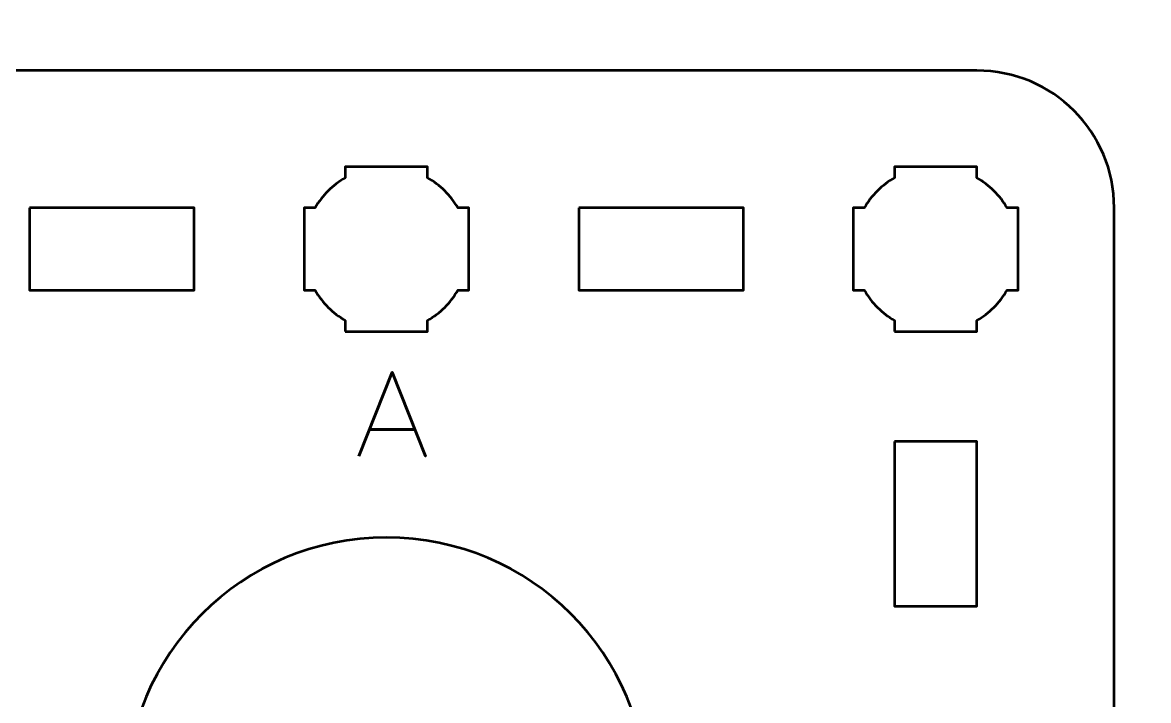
# Model space of a CAD drawing. Header units: centimetres. Extents: x -21 to 0, y -29.7 to 0.
# Drawn here: x -18.825 to -14.725, y -19.593 to -17.125 of the extents above; entities that cross this region are included whole.
import ezdxf

# ---------------------------------------------------------------- set-up
doc = ezdxf.new("R2010")
doc.units = ezdxf.units.CM
doc.header["$MEASUREMENT"] = 0
doc.layers.add('Layer 1', color=7, linetype='Continuous')

msp = doc.modelspace()

# ---------------------------------------------------------------- linework, layer by layer
at = {"layer": 'Layer 1', "color": 1, "lineweight": 53}
msp.add_open_spline([(-21.00003, -29.19995), (-21.00003, -29.19995), (-21.00003, -1.69992), (-21.00003, -1.69992), (-21.00003, -1.69992), (-21.00003, -1.61709), (-20.93286, -1.54992), (-20.85003, -1.54992), (-20.85003, -1.54992), (-20.7672, -1.54992), (-20.70003, -1.48275), (-20.70003, -1.39992), (-20.70003, -1.39992), (-20.70003, -1.31709), (-20.7672, -1.24992), (-20.85003, -1.24992), (-20.85003, -1.24992), (-20.93286, -1.24992), (-21.00003, -1.18275), (-21.00003, -1.09992), (-21.00003, -1.09992), (-21.00003, -1.09992), (-21.00003, -0.49992), (-21.00003, -0.49992), (-21.00003, -0.49992), (-21.00003, -0.22295), (-20.77694, 0.00004), (-20.49994, 0.00004), (-20.49994, 0.00004), (-20.49994, 0.00004), (-0.50008, 0.00004), (-0.50008, 0.00004), (-0.50008, 0.00004), (-0.22294, 0.00004), (0.00002, -0.22295), (0.00002, -0.49992), (0.00002, -0.49992), (0.00002, -0.49992), (0.00002, -29.19995), (0.00002, -29.19995), (0.00002, -29.19995), (0.00002, -29.47695), (-0.22294, -29.70004), (-0.50008, -29.70004), (-0.50008, -29.70004), (-0.50008, -29.70004), (-20.49994, -29.70004), (-20.49994, -29.70004), (-20.49994, -29.70004), (-20.77694, -29.70004), (-21.00003, -29.47695), (-21.00003, -29.19995)], degree=3, knots=[0, 0, 0, 0, 0.0769231, 0.0769231, 0.0769231, 0.0769231, 0.1538462, 0.1538462, 0.1538462, 0.1538462, 0.2307692, 0.2307692, 0.2307692, 0.2307692, 0.3076923, 0.3076923, 0.3076923, 0.3076923, 0.3846154, 0.3846154, 0.3846154, 0.3846154, 0.4615385, 0.4615385, 0.4615385, 0.4615385, 0.5384615, 0.5384615, 0.5384615, 0.5384615, 0.6153846, 0.6153846, 0.6153846, 0.6153846, 0.6923077, 0.6923077, 0.6923077, 0.6923077, 0.7692308, 0.7692308, 0.7692308, 0.7692308, 0.8461538, 0.8461538, 0.8461538, 0.8461538, 0.9230769, 0.9230769, 0.9230769, 0.9230769, 1, 1, 1, 1], dxfattribs=at)
at = {"layer": 'Layer 1', "color": 3, "lineweight": 53}
msp.add_open_spline([(-19.64993, -17.29997), (-19.64993, -17.29997), (-15.35006, -17.29997), (-15.35006, -17.29997), (-15.35006, -17.29997), (-15.07292, -17.29997), (-14.84996, -17.52306), (-14.84996, -17.80006), (-14.84996, -17.80006), (-14.84996, -17.80006), (-14.84996, -22.09993), (-14.84996, -22.09993), (-14.84996, -22.09993), (-14.84996, -22.37707), (-15.07292, -22.60003), (-15.35006, -22.60003), (-15.35006, -22.60003), (-15.35006, -22.60003), (-19.64993, -22.60003), (-19.64993, -22.60003), (-19.64993, -22.60003), (-19.92693, -22.60003), (-20.15002, -22.37707), (-20.15002, -22.09993), (-20.15002, -22.09993), (-20.15002, -22.09993), (-20.15002, -17.80006), (-20.15002, -17.80006), (-20.15002, -17.80006), (-20.15002, -17.52306), (-19.92693, -17.29997), (-19.64993, -17.29997)], degree=3, knots=[0, 0, 0, 0, 0.125, 0.125, 0.125, 0.125, 0.25, 0.25, 0.25, 0.25, 0.375, 0.375, 0.375, 0.375, 0.5, 0.5, 0.5, 0.5, 0.625, 0.625, 0.625, 0.625, 0.75, 0.75, 0.75, 0.75, 0.875, 0.875, 0.875, 0.875, 1, 1, 1, 1], dxfattribs=at)
at = {"layer": 'Layer 1', "lineweight": 53}
for points, knots in [([(-17.64998, -18.25006), (-17.64998, -18.25006), (-17.64998, -18.20988), (-17.64998, -18.20988), (-17.64998, -18.20988), (-17.69552, -18.18355), (-17.73348, -18.1456), (-17.75983, -18.10007), (-17.75983, -18.10007), (-17.75983, -18.10007), (-17.79998, -18.10007), (-17.79998, -18.10007), (-17.79998, -18.10007), (-17.79998, -18.10007), (-17.79998, -17.95155), (-17.79998, -17.95155), (-17.79998, -17.95155), (-17.79998, -17.95155), (-17.8, -17.95), (-17.8, -17.95), (-17.8, -17.95), (-17.8, -17.95), (-17.79998, -17.94845), (-17.79998, -17.94845), (-17.79998, -17.94845), (-17.79998, -17.94845), (-17.79998, -17.80006), (-17.79998, -17.80006), (-17.79998, -17.80006), (-17.79998, -17.80006), (-17.75988, -17.80006), (-17.75988, -17.80006), (-17.75988, -17.80006), (-17.73353, -17.75449), (-17.69554, -17.71649), (-17.64998, -17.69013), (-17.64998, -17.69013), (-17.64998, -17.69013), (-17.64998, -17.65005), (-17.64998, -17.65005), (-17.64998, -17.65005), (-17.64998, -17.65005), (-17.50464, -17.65005), (-17.50464, -17.65005), (-17.50464, -17.65005), (-17.50464, -17.65005), (-17.5, -17.64999), (-17.5, -17.64999), (-17.5, -17.64999), (-17.5, -17.64999), (-17.49535, -17.65005), (-17.49535, -17.65005), (-17.49535, -17.65005), (-17.49535, -17.65005), (-17.34997, -17.65005), (-17.34997, -17.65005), (-17.34997, -17.65005), (-17.34997, -17.65005), (-17.34997, -17.69013), (-17.34997, -17.69013), (-17.34997, -17.69013), (-17.3044, -17.71649), (-17.26643, -17.75449), (-17.24009, -17.80006), (-17.24009, -17.80006), (-17.24009, -17.80006), (-17.19997, -17.80006), (-17.19997, -17.80006), (-17.19997, -17.80006), (-17.19997, -17.80006), (-17.19997, -18.10007), (-17.19997, -18.10007), (-17.19997, -18.10007), (-17.19997, -18.10007), (-17.24014, -18.10007), (-17.24014, -18.10007), (-17.24014, -18.10007), (-17.26648, -18.1456), (-17.30444, -18.18355), (-17.34997, -18.20988), (-17.34997, -18.20988), (-17.34997, -18.20988), (-17.34997, -18.25006), (-17.34997, -18.25006), (-17.34997, -18.25006), (-17.34997, -18.25006), (-17.64998, -18.25006), (-17.64998, -18.25006)], [0, 0, 0, 0, 0.0454545, 0.0454545, 0.0454545, 0.0454545, 0.0909091, 0.0909091, 0.0909091, 0.0909091, 0.1363636, 0.1363636, 0.1363636, 0.1363636, 0.1818182, 0.1818182, 0.1818182, 0.1818182, 0.2272727, 0.2272727, 0.2272727, 0.2272727, 0.2727273, 0.2727273, 0.2727273, 0.2727273, 0.3181818, 0.3181818, 0.3181818, 0.3181818, 0.3636364, 0.3636364, 0.3636364, 0.3636364, 0.4090909, 0.4090909, 0.4090909, 0.4090909, 0.4545455, 0.4545455, 0.4545455, 0.4545455, 0.5, 0.5, 0.5, 0.5, 0.5454545, 0.5454545, 0.5454545, 0.5454545, 0.5909091, 0.5909091, 0.5909091, 0.5909091, 0.6363636, 0.6363636, 0.6363636, 0.6363636, 0.6818182, 0.6818182, 0.6818182, 0.6818182, 0.7272727, 0.7272727, 0.7272727, 0.7272727, 0.7727273, 0.7727273, 0.7727273, 0.7727273, 0.8181818, 0.8181818, 0.8181818, 0.8181818, 0.8636364, 0.8636364, 0.8636364, 0.8636364, 0.9090909, 0.9090909, 0.9090909, 0.9090909, 0.9545455, 0.9545455, 0.9545455, 0.9545455, 1, 1, 1, 1]), ([(-15.64998, -18.25006), (-15.64998, -18.25006), (-15.64998, -18.20988), (-15.64998, -18.20988), (-15.64998, -18.20988), (-15.69552, -18.18355), (-15.73348, -18.1456), (-15.75983, -18.10007), (-15.75983, -18.10007), (-15.75983, -18.10007), (-15.79998, -18.10007), (-15.79998, -18.10007), (-15.79998, -18.10007), (-15.79998, -18.10007), (-15.79998, -17.95155), (-15.79998, -17.95155), (-15.79998, -17.95155), (-15.79998, -17.95155), (-15.8, -17.95), (-15.8, -17.95), (-15.8, -17.95), (-15.8, -17.95), (-15.79998, -17.94845), (-15.79998, -17.94845), (-15.79998, -17.94845), (-15.79998, -17.94845), (-15.79998, -17.80006), (-15.79998, -17.80006), (-15.79998, -17.80006), (-15.79998, -17.80006), (-15.75988, -17.80006), (-15.75988, -17.80006), (-15.75988, -17.80006), (-15.73353, -17.75449), (-15.69554, -17.71649), (-15.64998, -17.69013), (-15.64998, -17.69013), (-15.64998, -17.69013), (-15.64998, -17.65005), (-15.64998, -17.65005), (-15.64998, -17.65005), (-15.64998, -17.65005), (-15.50464, -17.65005), (-15.50464, -17.65005), (-15.50464, -17.65005), (-15.50464, -17.65005), (-15.5, -17.64999), (-15.5, -17.64999), (-15.5, -17.64999), (-15.5, -17.64999), (-15.49535, -17.65005), (-15.49535, -17.65005), (-15.49535, -17.65005), (-15.49535, -17.65005), (-15.34997, -17.65005), (-15.34997, -17.65005), (-15.34997, -17.65005), (-15.34997, -17.65005), (-15.34997, -17.69013), (-15.34997, -17.69013), (-15.34997, -17.69013), (-15.3044, -17.71649), (-15.26643, -17.75449), (-15.24009, -17.80006), (-15.24009, -17.80006), (-15.24009, -17.80006), (-15.19997, -17.80006), (-15.19997, -17.80006), (-15.19997, -17.80006), (-15.19997, -17.80006), (-15.19997, -18.10007), (-15.19997, -18.10007), (-15.19997, -18.10007), (-15.19997, -18.10007), (-15.24014, -18.10007), (-15.24014, -18.10007), (-15.24014, -18.10007), (-15.26648, -18.1456), (-15.30444, -18.18355), (-15.34997, -18.20988), (-15.34997, -18.20988), (-15.34997, -18.20988), (-15.34997, -18.25006), (-15.34997, -18.25006), (-15.34997, -18.25006), (-15.34997, -18.25006), (-15.64998, -18.25006), (-15.64998, -18.25006)], [0, 0, 0, 0, 0.0454545, 0.0454545, 0.0454545, 0.0454545, 0.0909091, 0.0909091, 0.0909091, 0.0909091, 0.1363636, 0.1363636, 0.1363636, 0.1363636, 0.1818182, 0.1818182, 0.1818182, 0.1818182, 0.2272727, 0.2272727, 0.2272727, 0.2272727, 0.2727273, 0.2727273, 0.2727273, 0.2727273, 0.3181818, 0.3181818, 0.3181818, 0.3181818, 0.3636364, 0.3636364, 0.3636364, 0.3636364, 0.4090909, 0.4090909, 0.4090909, 0.4090909, 0.4545455, 0.4545455, 0.4545455, 0.4545455, 0.5, 0.5, 0.5, 0.5, 0.5454545, 0.5454545, 0.5454545, 0.5454545, 0.5909091, 0.5909091, 0.5909091, 0.5909091, 0.6363636, 0.6363636, 0.6363636, 0.6363636, 0.6818182, 0.6818182, 0.6818182, 0.6818182, 0.7272727, 0.7272727, 0.7272727, 0.7272727, 0.7727273, 0.7727273, 0.7727273, 0.7727273, 0.8181818, 0.8181818, 0.8181818, 0.8181818, 0.8636364, 0.8636364, 0.8636364, 0.8636364, 0.9090909, 0.9090909, 0.9090909, 0.9090909, 0.9545455, 0.9545455, 0.9545455, 0.9545455, 1, 1, 1, 1]), ([(-18.79998, -17.80006), (-18.79998, -17.80006), (-18.19997, -17.80006), (-18.19997, -17.80006), (-18.19997, -17.80006), (-18.19997, -17.80006), (-18.19997, -18.10007), (-18.19997, -18.10007), (-18.19997, -18.10007), (-18.19997, -18.10007), (-18.79998, -18.10007), (-18.79998, -18.10007), (-18.79998, -18.10007), (-18.79998, -18.10007), (-18.79998, -17.80006), (-18.79998, -17.80006)], [0, 0, 0, 0, 0.25, 0.25, 0.25, 0.25, 0.5, 0.5, 0.5, 0.5, 0.75, 0.75, 0.75, 0.75, 1, 1, 1, 1]), ([(-16.80001, -17.80006), (-16.80001, -17.80006), (-16.20001, -17.80006), (-16.20001, -17.80006), (-16.20001, -17.80006), (-16.20001, -17.80006), (-16.20001, -18.10007), (-16.20001, -18.10007), (-16.20001, -18.10007), (-16.20001, -18.10007), (-16.80001, -18.10007), (-16.80001, -18.10007), (-16.80001, -18.10007), (-16.80001, -18.10007), (-16.80001, -17.80006), (-16.80001, -17.80006)], [0, 0, 0, 0, 0.25, 0.25, 0.25, 0.25, 0.5, 0.5, 0.5, 0.5, 0.75, 0.75, 0.75, 0.75, 1, 1, 1, 1]), ([(-15.65006, -18.65001), (-15.65006, -18.65001), (-15.35006, -18.65001), (-15.35006, -18.65001), (-15.35006, -18.65001), (-15.35006, -18.65001), (-15.35006, -19.25002), (-15.35006, -19.25002), (-15.35006, -19.25002), (-15.35006, -19.25002), (-15.65006, -19.25002), (-15.65006, -19.25002), (-15.65006, -19.25002), (-15.65006, -19.25002), (-15.65006, -18.65001), (-15.65006, -18.65001)], [0, 0, 0, 0, 0.25, 0.25, 0.25, 0.25, 0.5, 0.5, 0.5, 0.5, 0.75, 0.75, 0.75, 0.75, 1, 1, 1, 1])]:
    msp.add_open_spline(points, degree=3, knots=knots, dxfattribs=at)
at = {"layer": 'Layer 1', "color": 5, "lineweight": 53}
for points, knots in [([(-17.60015, -18.70342), (-17.60015, -18.70342), (-17.47908, -18.3982), (-17.47908, -18.3982), (-17.47908, -18.3982), (-17.47908, -18.3982), (-17.35758, -18.70342), (-17.35758, -18.70342), (-17.35758, -18.70342), (-17.35758, -18.70342), (-17.47908, -18.3982), (-17.47908, -18.3982), (-17.47908, -18.3982), (-17.47908, -18.3982), (-17.60015, -18.70342), (-17.60015, -18.70342)], [0, 0, 0, 0, 0.25, 0.25, 0.25, 0.25, 0.5, 0.5, 0.5, 0.5, 0.75, 0.75, 0.75, 0.75, 1, 1, 1, 1]), ([(-17.56205, -18.60732), (-17.56205, -18.60732), (-17.39611, -18.60732), (-17.39611, -18.60732), (-17.39611, -18.60732), (-17.39611, -18.60732), (-17.56205, -18.60732), (-17.56205, -18.60732)], [0, 0, 0, 0, 0.5, 0.5, 0.5, 0.5, 1, 1, 1, 1])]:
    msp.add_open_spline(points, degree=3, knots=knots, dxfattribs=at)
at = {"layer": 'Layer 1', "color": 250, "lineweight": 53}
msp.add_open_spline([(-17.49999, -19), (-16.9754, -19), (-16.54999, -19.42541), (-16.54999, -19.95), (-16.54999, -19.95), (-16.54999, -20.47459), (-16.9754, -20.9), (-17.49999, -20.9), (-17.49999, -20.9), (-18.02458, -20.9), (-18.44999, -20.47459), (-18.44999, -19.95), (-18.44999, -19.95), (-18.44999, -19.42541), (-18.02458, -19), (-17.49999, -19)], degree=3, knots=[0, 0, 0, 0, 0.25, 0.25, 0.25, 0.25, 0.5, 0.5, 0.5, 0.5, 0.75, 0.75, 0.75, 0.75, 1, 1, 1, 1], dxfattribs=at)

doc.saveas('drawing.dxf')
